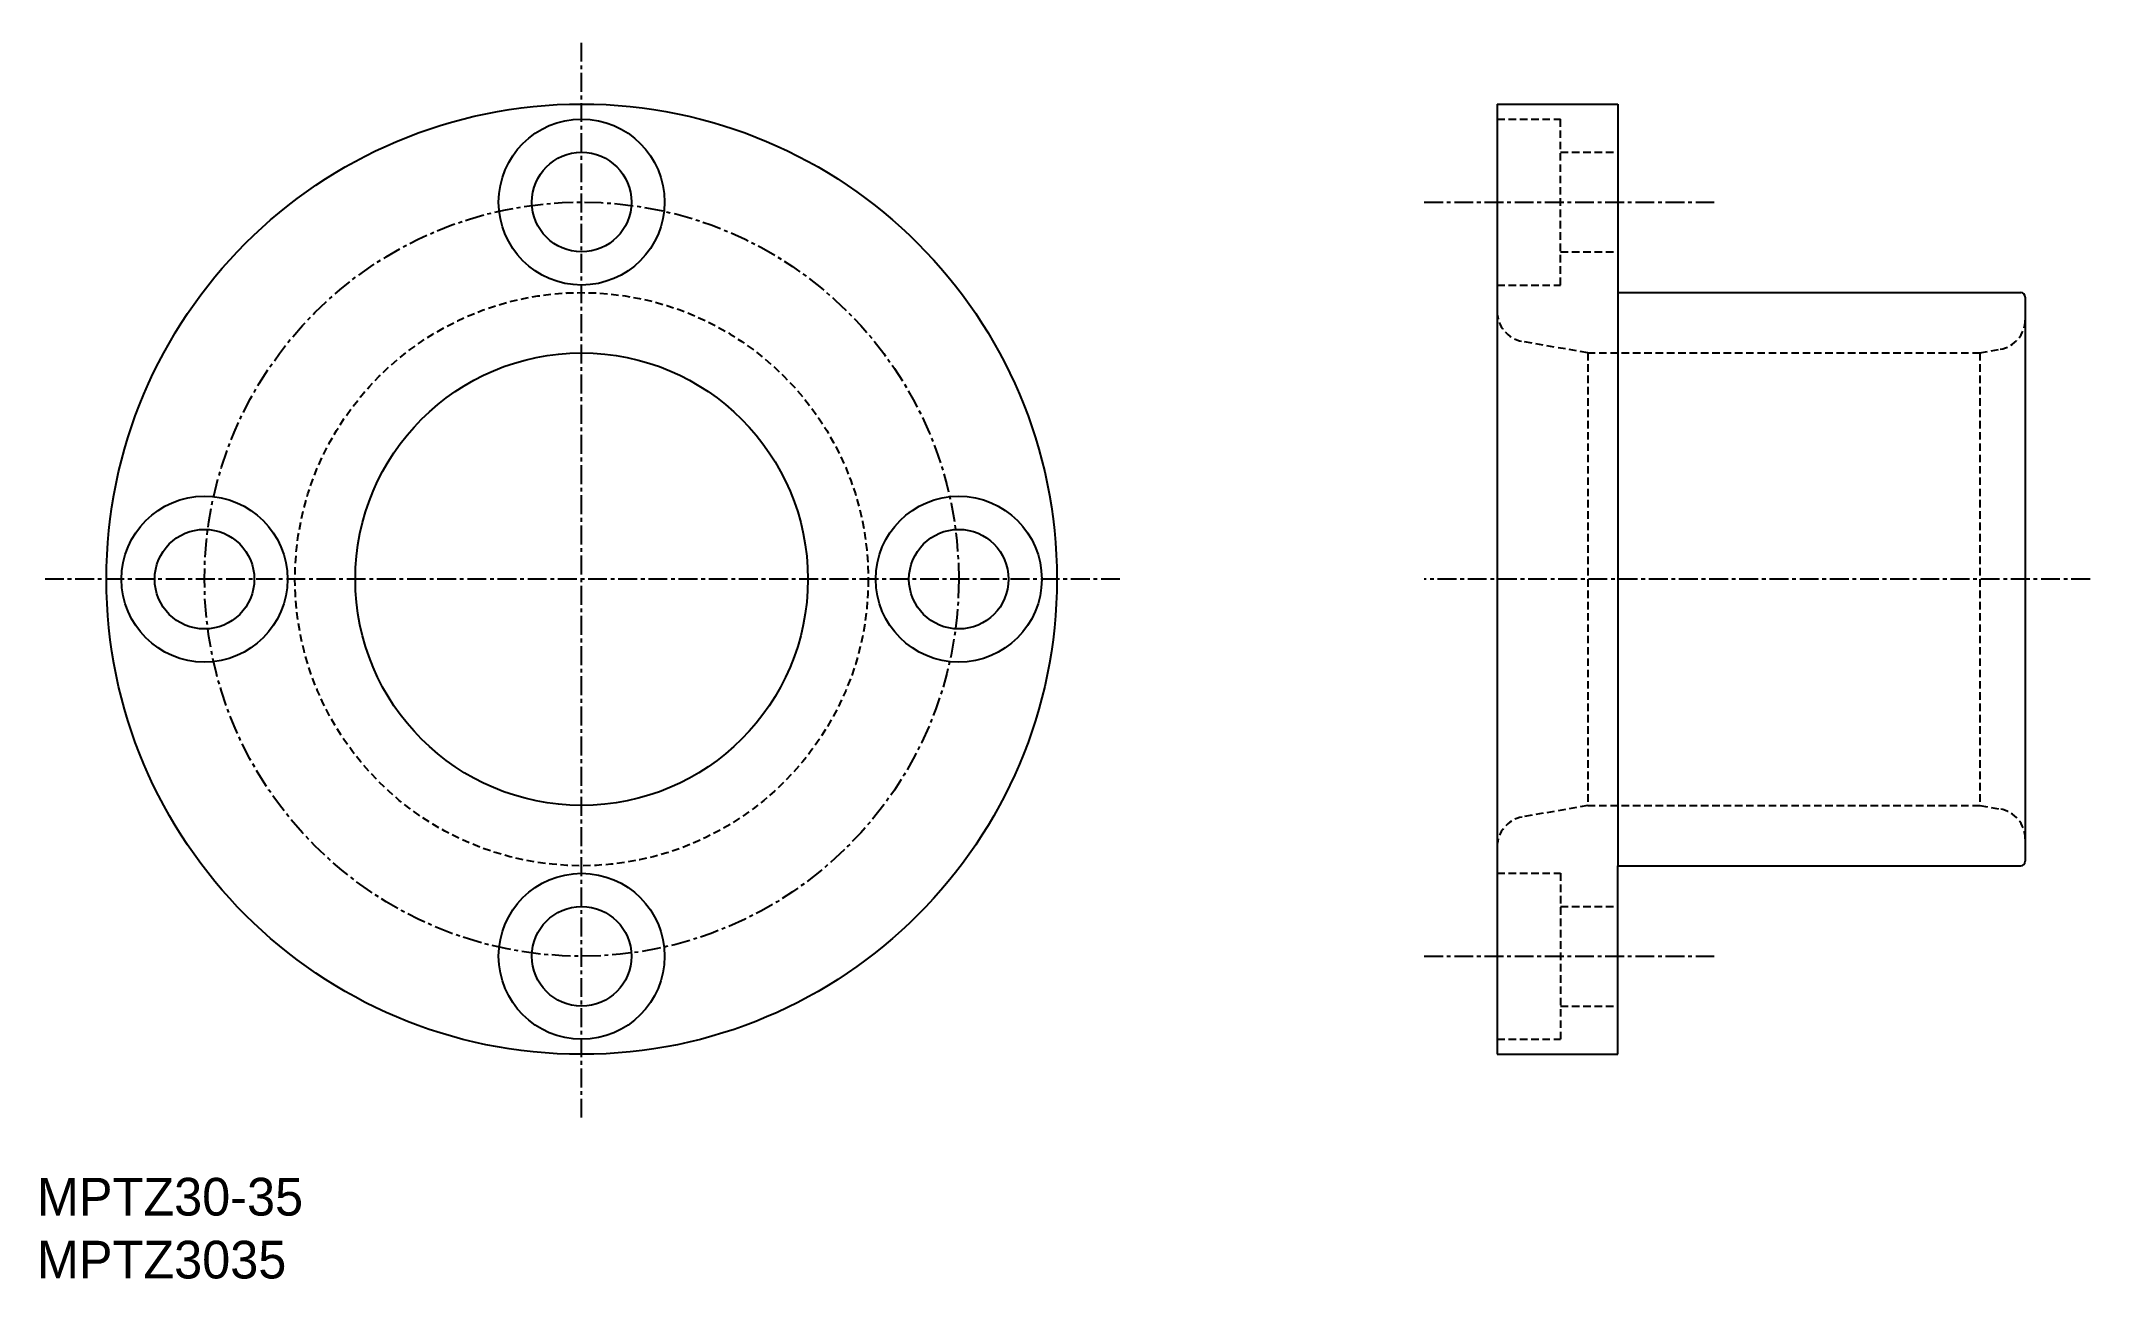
# Model space of a CAD drawing. Extents: x 53 to 189, y 76 to 158.
import ezdxf

# ---------------------------------------------------------------- set-up
doc = ezdxf.new("R2010")
doc.units = 0
doc.linetypes.add('CENTER', pattern=[2, 1.25, -0.25, 0.25, -0.25])
doc.linetypes.add('DASHED', pattern=[0.75, 0.5, -0.25])
doc.layers.get('0').update_dxf_attribs({"linetype": 'CONTINUOUS'})
doc.layers.add('CENTER', color=1, linetype='CENTER')

# ---------------------------------------------------------------- blocks, each defined once
blk = doc.blocks.new('A$C2BBE1DB1')
at = {"color": 3, "linetype": 'DASHED'}
for p, q in [((6, 15), (1.65, 15.77)), ((6, 15), (6, -15)), ((6, 15), (32, 15)), ((32, 15), (33.35, 15.24)), ((32, 15), (32, -15)), ((6, -15), (1.65, -15.77)), ((6, -15), (32, -15)), ((32, -15), (33.35, -15.24))]:
    blk.add_line(p, q, dxfattribs=at)
for centre, start, end in [((2, 17.74), 180, 260), ((33, 17.21), 280, 0), ((2, -17.74), 100, 180), ((33, -17.21), 0, 80)]:
    blk.add_arc(centre, 2, start, end, dxfattribs=at)

msp = doc.modelspace()

# ---------------------------------------------------------------- linework, layer by layer
at = {"color": 7, "linetype": 'CONTINUOUS'}
for p, q in [((149.92, 153.43), (157.92, 153.43)), ((149.92, 153.43), (149.92, 90.43)), ((157.92, 153.43), (157.92, 140.93)), ((157.92, 140.93), (184.62, 140.93)), ((157.92, 140.93), (157.92, 102.93)), ((184.92, 140.63), (184.92, 103.23)), ((157.92, 90.43), (157.92, 102.93)), ((157.92, 102.93), (184.62, 102.93)), ((149.92, 90.43), (157.92, 90.43))]:
    msp.add_line(p, q, dxfattribs=at)
at = {"color": 3, "linetype": 'DASHED'}
for p, q in [((149.92, 152.43), (154.12, 152.43)), ((154.12, 141.43), (154.12, 152.43)), ((154.12, 150.23), (157.92, 150.23)), ((154.12, 143.63), (157.92, 143.63)), ((149.92, 141.43), (154.12, 141.43)), ((149.92, 102.43), (154.12, 102.43)), ((154.12, 102.43), (154.12, 91.43)), ((154.12, 100.23), (157.92, 100.23)), ((154.12, 93.63), (157.92, 93.63)), ((149.92, 91.43), (154.12, 91.43))]:
    msp.add_line(p, q, dxfattribs=at)
at = {"color": 7, "linetype": 'CONTINUOUS'}
for centre, radius in [((89.23, 121.93), 31.5), ((89.23, 146.93), 5.5), ((89.23, 146.93), 3.3), ((89.23, 121.93), 15), ((64.23, 121.93), 5.5), ((114.23, 121.93), 5.5), ((64.23, 121.93), 3.3), ((114.23, 121.93), 3.3), ((89.23, 96.93), 5.5), ((89.23, 96.93), 3.3)]:
    msp.add_circle(centre, radius, dxfattribs=at)
at = {"color": 3, "linetype": 'DASHED'}
msp.add_circle((89.23, 121.93), 19, dxfattribs=at)
at = {"color": 7, "linetype": 'CONTINUOUS'}
for centre, start, end in [((184.62, 140.63), 0, 90), ((184.62, 103.23), 270, 0)]:
    msp.add_arc(centre, 0.3, start, end, dxfattribs=at)
at = {"layer": 'CENTER', "color": 1, "linetype": 'CENTER'}
for p, q in [((89.23, 86.24), (89.23, 157.61)), ((145.08, 146.93), (164.3, 146.93)), ((124.91, 121.93), (53.54, 121.93)), ((189.22, 121.93), (145.08, 121.93)), ((145.08, 96.93), (164.3, 96.93))]:
    msp.add_line(p, q, dxfattribs=at)
msp.add_circle((89.23, 121.93), 25, dxfattribs=at)

# ---------------------------------------------------------------- block references
msp.add_blockref('A$C2BBE1DB1', (149.92, 121.93))

# ---------------------------------------------------------------- texts
at = {"color": 7, "linetype": 'CONTINUOUS'}
for s, p in [('MPTZ30-35', (53.12, 79.74)), ('MPTZ3035', (53.12, 75.57))]:
    msp.add_text(s, height=2.5, dxfattribs=at).set_placement(p)

doc.saveas('drawing.dxf')
